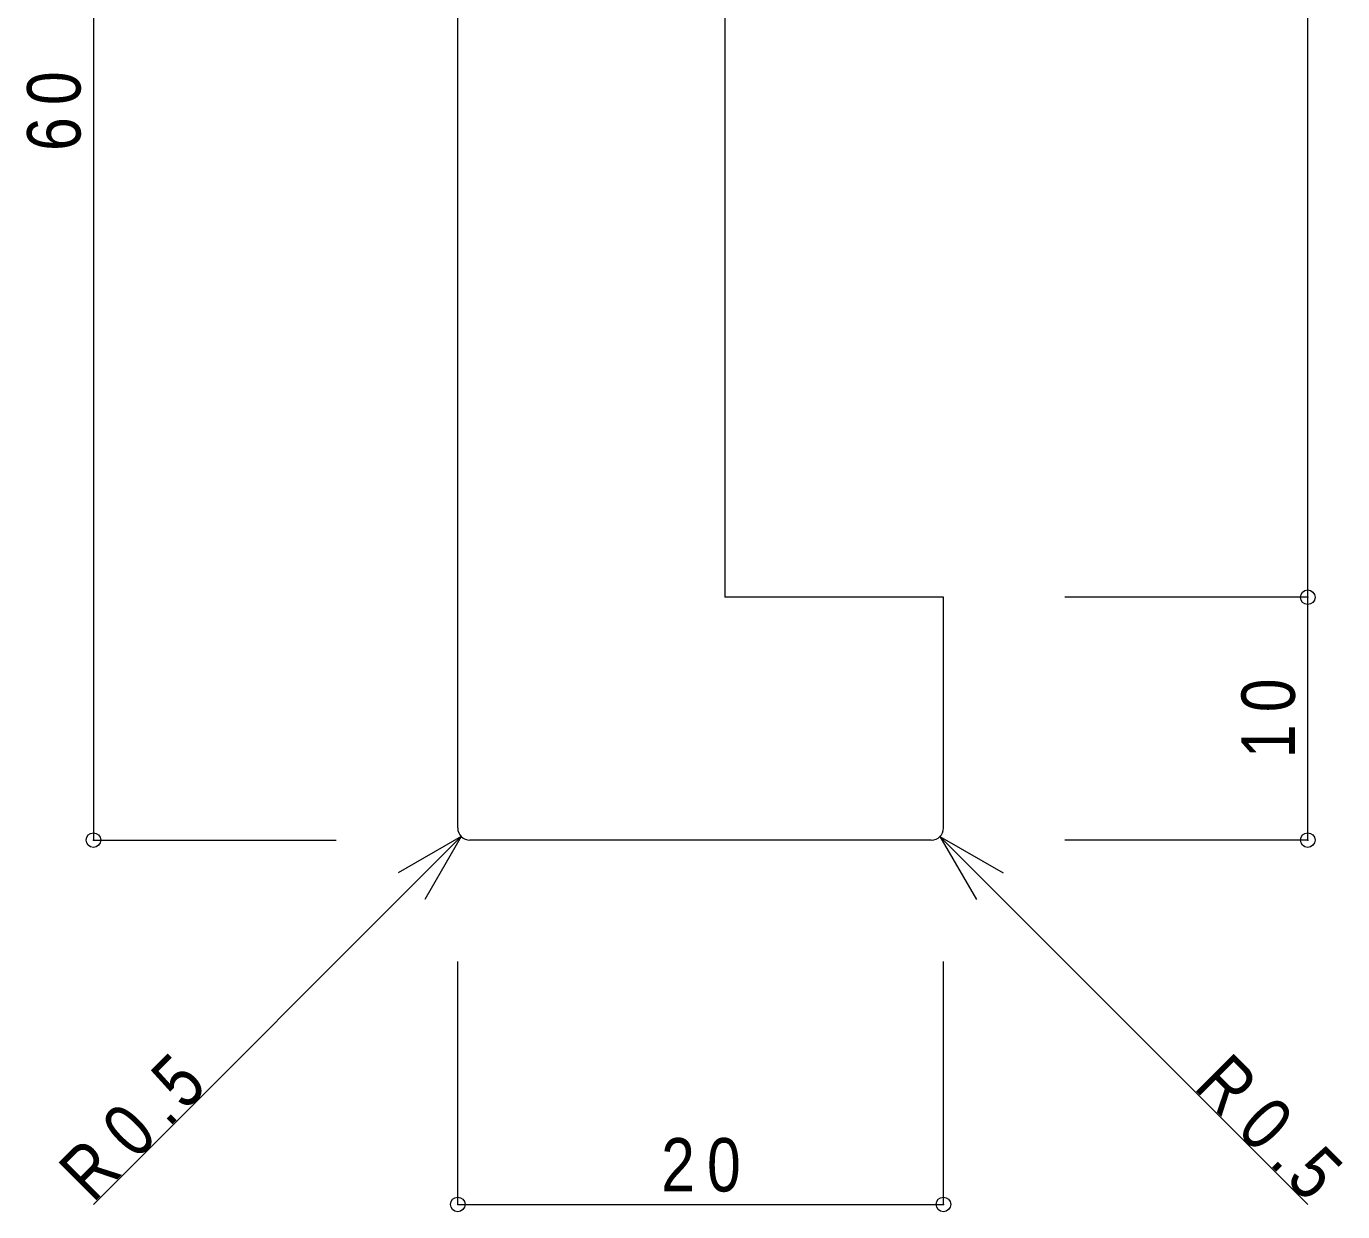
# Model space of a CAD drawing. Units: millimetres on the paper. Extents: x -141 to 141, y -98 to 98.
# Drawn here: x 17.2 to 71.4, y -46 to 2.8 of the extents above; entities that cross this region are included whole.
import ezdxf

# ---------------------------------------------------------------- set-up
doc = ezdxf.new("R2010")
doc.units = ezdxf.units.MM
doc.header["$PDMODE"] = 32
doc.header["$PDSIZE"] = 0.6
for name, color, linetype, lineweight in [('0-0_ＫＢ製品', 2, 'Continuous', 9), ('0-3_寸法', 4, 'Continuous', 9), ('0-4_引出線字', 4, 'Continuous', 9)]:
    doc.layers.add(name, color=color, linetype=linetype, lineweight=lineweight)
doc.layers.add('0-5_文字', color=7, linetype='Continuous')
doc.styles.add('HGｺﾞｼｯｸM', font='')
doc.styles.get('HGｺﾞｼｯｸM').set_extended_font_data('HGｺﾞｼｯｸM')

msp = doc.modelspace()

# ---------------------------------------------------------------- linework, layer by layer
at = {"layer": '0-0_ＫＢ製品'}
for p, q in [((35, -30.25), (35, 29.25)), ((55, -20.75), (46, -20.75)), ((55, -30.25), (55, -20.75)), ((54.5, -30.75), (35.5, -30.75))]:
    msp.add_line(p, q, dxfattribs=at)
msp.add_lwpolyline([(40, 43.25), (46, 43.25), (46, -20.75)], dxfattribs=at)
for centre, start, end in [((35.5, -30.25), 180, 270), ((54.5, -30.25), 270, 0)]:
    msp.add_arc(centre, 0.5, start, end, dxfattribs=at)
at = {"layer": '0-3_寸法'}
for p, q in [((70, -20.75), (70, 43.25)), ((20, 29.25), (20, -30.75)), ((70, -20.75), (60, -20.75)), ((70, -30.75), (70, -20.75)), ((20, -30.75), (30, -30.75)), ((70, -30.75), (60, -30.75)), ((35, -45.75), (35, -35.75)), ((55, -45.75), (55, -35.75)), ((35, -45.75), (55, -45.75))]:
    msp.add_line(p, q, dxfattribs=at)
for p in [(70, -20.75), (20, -30.75), (70, -30.75), (35, -45.75), (55, -45.75)]:
    msp.add_point(p, dxfattribs=at)
at = {"layer": '0-4_引出線字'}
for p, q in [((35.146, -30.604), (20, -45.75)), ((35.146, -30.604), (32.548, -32.104)), ((35.146, -30.604), (33.646, -33.202)), ((54.854, -30.604), (70, -45.75)), ((54.854, -30.604), (56.354, -33.202)), ((54.854, -30.604), (57.452, -32.104))]:
    msp.add_line(p, q, dxfattribs=at)

# ---------------------------------------------------------------- texts
at = {"layer": '0-3_寸法', "color": 7, "char_height": 2.199, "attachment_point": 7, "rotation": 90, "style": 'HGｺﾞｼｯｸM'}
for s, insert in [('\\T1.36;\\W0.85;60', (19.5, -2.375)), ('\\T1.36;\\W0.85;10', (69.5, -27.375))]:
    msp.add_mtext(s, dxfattribs=dict(at, insert=insert))
at = {"layer": '0-3_寸法', "color": 7, "insert": (43.375, -45.25), "char_height": 2.199, "attachment_point": 7, "style": 'HGｺﾞｼｯｸM'}
msp.add_mtext('\\T1.36;\\W0.85;20', dxfattribs=at)
at = {"layer": '0-5_文字', "char_height": 2.199, "attachment_point": 7, "style": 'HGｺﾞｼｯｸM'}
for insert, rotation in [((20, -45.75), 45), ((65.227, -40.977), 315)]:
    msp.add_mtext('\\T1.38;\\W0.85;R0.5', dxfattribs=dict(at, insert=insert, rotation=rotation))

doc.saveas('drawing.dxf')
